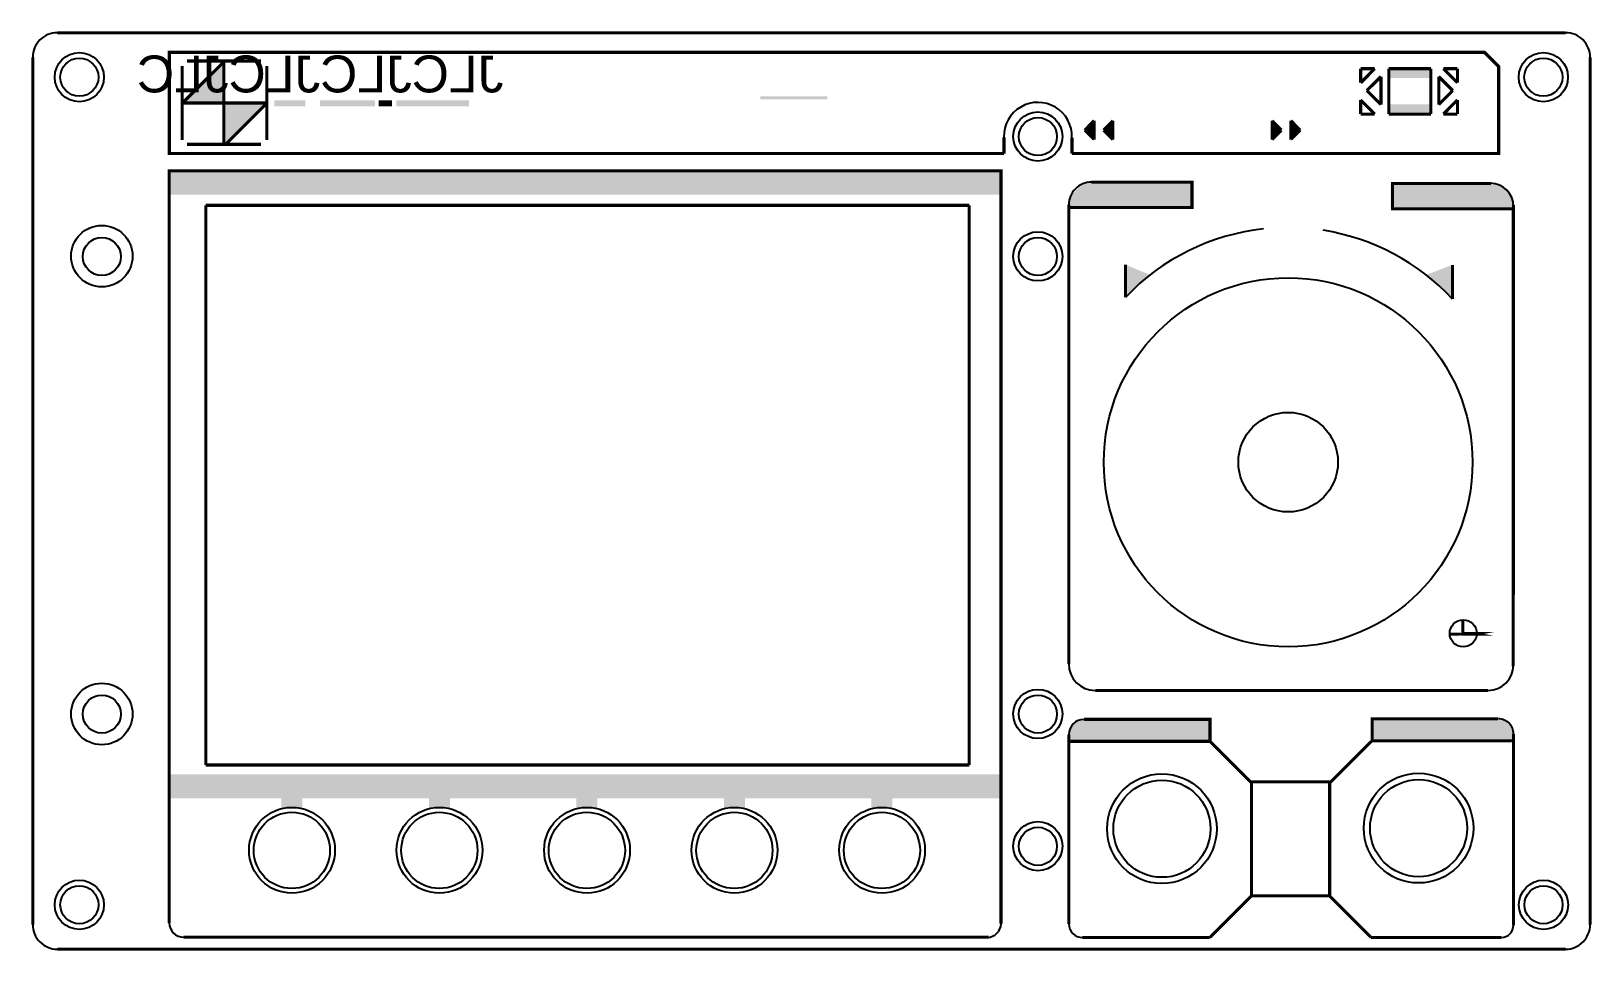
# Model space of a CAD drawing. Header units: millimetres. Extents: x 1 to 128, y 0 to 75.
import ezdxf

# ---------------------------------------------------------------- set-up
doc = ezdxf.new("R2010")
doc.units = ezdxf.units.MM
for name, color, linetype, true_color in [('BoardOutLine', 6, 'Continuous', 0xff00ff), ('Multi-Layer', 9, 'Continuous', 0xc0c0c0), ('TopSilkLayer', 40, 'Continuous', 0xffcc00)]:
    doc.layers.add(name, color=color, linetype=linetype, true_color=true_color)
doc.layers.add('BottomSilkLayer', color=7, linetype='Continuous')
doc.styles.get("Standard").update_dxf_attribs({"font": 'arial.ttf'})

msp = doc.modelspace()

# ---------------------------------------------------------------- hatches: boundary and pattern name
at = {"layer": 'TopSilkLayer'}
for points in [[(13.17, 69.39), (13.28, 69.52), (13.3, 69.52), (16.49, 72.6), (16.49, 69.38), (16.46, 69.35), (19.93, 69.35), (16.57, 65.99), (16.57, 69.24), (16.46, 69.35), (16.45, 69.35), (13.34, 69.28), (13.17, 69.39)], [(111.25, 72.14), (114.68, 72.14), (114.68, 71.37), (111.25, 71.37), (111.25, 72.14)], [(60.13, 69.9), (65.59, 69.9), (65.59, 69.65), (60.13, 69.65), (60.13, 69.9)], [(20.6, 69.57), (23.11, 69.57), (23.11, 69.07), (20.6, 69.07), (20.6, 69.57)], [(24.31, 69.57), (28.77, 69.57), (28.77, 69.07), (24.31, 69.07), (24.31, 69.57)], [(29.08, 69.57), (30.17, 69.57), (30.17, 69.07), (29.08, 69.07), (29.08, 69.57)], [(30.53, 69.57), (36.43, 69.57), (36.43, 69.07), (30.53, 69.07), (30.53, 69.57)], [(111.25, 69.23), (114.68, 69.23), (114.68, 68.46), (111.25, 68.46), (111.25, 69.23)], [(87.28, 67.91), (87.28, 66.38), (86.52, 67.14), (86.52, 67.14)], [(88.05, 67.14), (88.81, 67.91), (88.81, 66.38)], [(101.76, 66.38), (101.76, 67.91), (102.52, 67.14), (102.52, 67.14)], [(103.29, 66.34), (103.29, 67.86), (104.05, 67.1)], [(12.04, 63.84), (79.73, 63.84), (79.73, 61.91), (12.04, 61.91), (12.04, 63.84)], [(85.23, 60.84), (85.23, 60.9), (85.24, 60.97), (85.24, 61.03), (85.25, 61.1), (85.26, 61.16), (85.27, 61.22), (85.28, 61.29), (85.3, 61.35), (85.31, 61.41), (85.33, 61.48), (85.35, 61.54), (85.38, 61.6), (85.4, 61.66), (85.43, 61.72), (85.46, 61.78), (85.49, 61.83), (85.52, 61.89), (85.55, 61.95), (85.59, 62), (85.63, 62.05), (85.67, 62.11), (85.71, 62.16), (85.75, 62.21), (85.79, 62.25), (85.84, 62.3), (85.88, 62.35), (85.93, 62.39), (85.98, 62.43), (86.03, 62.47), (86.08, 62.51), (86.14, 62.55), (86.19, 62.58), (86.25, 62.62), (86.3, 62.65), (86.36, 62.68), (86.42, 62.71), (86.48, 62.74), (86.54, 62.76), (86.6, 62.78), (86.66, 62.81), (86.72, 62.82), (86.79, 62.84), (86.85, 62.86), (86.91, 62.87), (86.98, 62.88), (87.04, 62.89), (87.11, 62.9), (87.17, 62.9), (87.24, 62.91), (87.3, 62.91), (87.3, 62.91), (95.25, 62.91), (95.25, 60.85), (95.25, 60.85)], [(121.44, 60.73), (121.44, 60.79), (121.44, 60.86), (121.43, 60.92), (121.43, 60.99), (121.42, 61.05), (121.41, 61.11), (121.39, 61.18), (121.38, 61.24), (121.36, 61.3), (121.34, 61.37), (121.32, 61.43), (121.3, 61.49), (121.27, 61.55), (121.24, 61.61), (121.22, 61.67), (121.19, 61.72), (121.15, 61.78), (121.12, 61.84), (121.08, 61.89), (121.05, 61.94), (121.01, 62), (120.97, 62.05), (120.92, 62.1), (120.88, 62.14), (120.84, 62.19), (120.79, 62.24), (120.74, 62.28), (120.69, 62.32), (120.64, 62.36), (120.59, 62.4), (120.54, 62.44), (120.48, 62.47), (120.43, 62.51), (120.37, 62.54), (120.31, 62.57), (120.25, 62.6), (120.19, 62.63), (120.13, 62.65), (120.07, 62.67), (120.01, 62.7), (119.95, 62.71), (119.89, 62.73), (119.82, 62.75), (119.76, 62.76), (119.7, 62.77), (119.63, 62.78), (119.57, 62.79), (119.5, 62.79), (119.44, 62.8), (119.37, 62.8), (119.37, 62.8), (111.42, 62.8), (111.42, 60.74), (111.42, 60.74)], [(89.83, 56.21), (89.83, 53.55), (91.84, 55.37), (89.83, 56.21)], [(116.43, 56.19), (116.43, 53.41), (114.28, 55.37)], [(85.23, 17.46), (85.23, 18.01), (85.23, 18.06), (85.24, 18.11), (85.24, 18.16), (85.25, 18.21), (85.26, 18.26), (85.27, 18.31), (85.28, 18.36), (85.3, 18.41), (85.32, 18.45), (85.34, 18.5), (85.36, 18.55), (85.38, 18.59), (85.4, 18.64), (85.43, 18.68), (85.46, 18.72), (85.49, 18.76), (85.52, 18.8), (85.56, 18.84), (85.59, 18.88), (85.63, 18.91), (85.67, 18.95), (85.71, 18.98), (85.75, 19.01), (85.79, 19.04), (85.83, 19.06), (85.88, 19.09), (85.92, 19.11), (85.97, 19.13), (86.01, 19.15), (86.06, 19.17), (86.11, 19.19), (86.16, 19.2), (86.21, 19.21), (86.26, 19.22), (86.31, 19.23), (86.36, 19.23), (86.41, 19.24), (86.46, 19.24), (96.71, 19.24), (96.71, 17.46), (96.71, 17.46)], [(109.9, 17.5), (109.9, 19.28), (120.18, 19.28), (120.18, 19.28), (120.23, 19.28), (120.28, 19.27), (120.33, 19.27), (120.38, 19.26), (120.43, 19.25), (120.48, 19.24), (120.52, 19.23), (120.57, 19.21), (120.62, 19.19), (120.66, 19.18), (120.71, 19.15), (120.75, 19.13), (120.8, 19.11), (120.84, 19.08), (120.88, 19.05), (120.92, 19.02), (120.96, 18.99), (120.99, 18.96), (121.03, 18.93), (121.06, 18.89), (121.1, 18.85), (121.13, 18.81), (121.16, 18.77), (121.19, 18.73), (121.21, 18.69), (121.24, 18.65), (121.26, 18.6), (121.28, 18.56), (121.3, 18.51), (121.32, 18.47), (121.33, 18.42), (121.34, 18.37), (121.36, 18.32), (121.37, 18.27), (121.37, 18.23), (121.38, 18.18), (121.38, 18.13), (121.38, 18.08), (121.38, 17.5), (109.9, 17.5)], [(12.04, 14.76), (79.73, 14.76), (79.73, 12.83), (12.04, 12.83), (12.04, 14.76)], [(21.17, 12.9), (22.88, 12.9), (22.88, 11.99), (21.17, 11.99), (21.17, 12.9)], [(33.17, 12.9), (34.88, 12.9), (34.88, 11.99), (33.17, 11.99), (33.17, 12.9)], [(45.17, 12.9), (46.88, 12.9), (46.88, 11.99), (45.17, 11.99), (45.17, 12.9)], [(57.17, 12.9), (58.88, 12.9), (58.88, 11.99), (57.17, 11.99), (57.17, 12.9)], [(69.17, 12.9), (70.88, 12.9), (70.88, 11.99), (69.17, 11.99), (69.17, 12.9)]]:
    msp.add_hatch(color=256, dxfattribs=at).paths.add_polyline_path(points)

# ---------------------------------------------------------------- linework, layer by layer
at = {"layer": 'BoardOutLine', "const_width": 0.254}
for points in [[(2.94, 75.06), (2.94, 75.06), (6.61, 75.06)], [(6.61, 75.06), (6.61, 75.06), (122.17, 75.06)], [(122.17, 75.06), (122.17, 75.06), (125.64, 75.06)], [(0.94, 2.56), (0.94, 2.56), (0.94, 73.06)], [(127.64, 73.06), (127.64, 73.06), (127.64, 2.56)], [(15.02, 61.03), (15.02, 61.03), (77.12, 61.03)], [(15.02, 61.03), (15.02, 61.03), (15.02, 15.53)], [(77.12, 15.53), (77.12, 15.53), (77.12, 61.03)], [(15.02, 15.53), (15.02, 15.53), (77.12, 15.53)], [(125.64, 0.56), (125.64, 0.56), (2.94, 0.56)]]:
    msp.add_lwpolyline(points, dxfattribs=at)
at = {"layer": 'BoardOutLine'}
for centre, start, end in [((2.94, 73.06), 90, 180.0007), ((125.64, 73.06), 359.9993, 90), ((2.94, 2.56), 179.9993, 270), ((125.64, 2.56), 270, 0.0007)]:
    msp.add_arc(centre, 2, start, end, dxfattribs=at)
at = {"layer": 'Multi-Layer'}
for centre, radius in [((4.73, 71.45), 1.55), ((123.83, 71.45), 1.55), ((82.71, 66.62), 1.55), ((6.56, 56.87), 1.55), ((82.71, 56.87), 1.55), ((103.07, 40.15), 4.05), ((6.56, 19.67), 1.55), ((82.71, 19.67), 1.55), ((92.8, 10.35), 3.95), ((113.68, 10.4), 3.95), ((22.02, 8.59), 3.1), ((34.02, 8.59), 3.1), ((46.02, 8.59), 3.1), ((58.02, 8.59), 3.1), ((70.02, 8.59), 3.1), ((82.71, 8.92), 1.55), ((82.71, 8.92), 1.55), ((4.73, 4.17), 1.55), ((123.84, 4.17), 1.55)]:
    msp.add_circle(centre, radius, dxfattribs=at)
at = {"layer": 'TopSilkLayer', "const_width": 0.254}
for points in [[(74.6, 73.47), (12.05, 73.47), (12.05, 65.24), (21.56, 65.24)], [(13.09, 69.32), (13.09, 69.32), (16.54, 72.76)], [(13.09, 72.36), (13.09, 72.36), (13.09, 66.34)], [(13.48, 72.76), (13.48, 72.76), (19.5, 72.76)], [(16.49, 72.76), (16.49, 72.76), (16.49, 65.99)], [(19.99, 72.36), (19.99, 72.36), (19.99, 66.34)], [(74.31, 73.47), (119.04, 73.47), (120.19, 72.32), (120.19, 66)], [(108.97, 70.99), (108.97, 70.99), (110.11, 72.14)], [(108.97, 72.14), (108.97, 72.14), (108.97, 70.99)], [(108.97, 72.14), (108.97, 72.14), (110.11, 72.14)], [(110.62, 71.5), (110.62, 71.5), (109.47, 70.36)], [(110.62, 69.22), (110.62, 69.22), (110.62, 71.5)], [(111.25, 72.14), (111.25, 72.14), (111.25, 68.45)], [(111.25, 72.14), (111.25, 72.14), (114.68, 72.14)], [(114.68, 72.14), (114.68, 72.14), (114.68, 68.45)], [(115.32, 69.22), (115.32, 69.22), (115.32, 71.5)], [(115.32, 71.5), (115.32, 71.5), (116.46, 70.36)], [(115.7, 72.14), (115.7, 72.14), (116.84, 70.99)], [(116.84, 72.14), (116.84, 72.14), (115.7, 72.14)], [(116.84, 72.14), (116.84, 72.14), (116.84, 70.99)], [(110.62, 69.22), (110.62, 69.22), (109.47, 70.36)], [(115.32, 69.22), (115.32, 69.22), (116.46, 70.36)], [(13.09, 69.35), (13.09, 69.35), (19.99, 69.35)], [(16.49, 65.99), (16.63, 65.99), (19.99, 69.35)], [(108.97, 69.6), (108.97, 69.6), (110.11, 68.45)], [(108.97, 68.45), (108.97, 68.45), (108.97, 69.6)], [(108.97, 68.45), (108.97, 68.45), (110.11, 68.45)], [(111.25, 68.45), (111.25, 68.45), (114.68, 68.45)], [(115.7, 68.45), (115.7, 68.45), (116.84, 69.6)], [(116.84, 68.45), (116.84, 68.45), (115.7, 68.45)], [(116.84, 68.45), (116.84, 68.45), (116.84, 69.6)], [(86.52, 67.14), (86.52, 67.14), (87.28, 67.91)], [(87.28, 66.38), (87.28, 66.38), (87.28, 67.91)], [(88.05, 67.14), (88.05, 67.14), (88.81, 67.91)], [(88.81, 66.38), (88.81, 66.38), (88.81, 67.91)], [(101.76, 67.91), (101.76, 67.91), (101.76, 66.38)], [(101.76, 67.91), (101.76, 67.91), (102.52, 67.14)], [(103.29, 67.91), (103.29, 67.91), (103.29, 66.38)], [(103.29, 67.91), (103.29, 67.91), (104.05, 67.14)], [(13.48, 65.99), (13.48, 65.99), (19.5, 65.99)], [(79.95, 66.57), (79.95, 66.57), (79.95, 65.24)], [(85.48, 66.54), (85.48, 66.54), (85.48, 65.24)], [(85.48, 65.24), (120.19, 65.24), (120.19, 66)], [(87.28, 66.38), (87.28, 66.38), (86.52, 67.14)], [(88.81, 66.38), (88.81, 66.38), (88.05, 67.14)], [(102.52, 67.14), (102.52, 67.14), (101.76, 66.38)], [(104.05, 67.14), (104.05, 67.14), (103.29, 66.38)], [(21.56, 65.24), (21.56, 65.24), (75.86, 65.24)], [(79.95, 65.24), (79.95, 65.24), (75.86, 65.24)], [(79.71, 62.42), (79.71, 63.84), (12.04, 63.84), (12.04, 62.47)], [(12.04, 61.25), (12.04, 62.58), (12.07, 62.61)], [(79.71, 62.42), (79.71, 62.42), (79.71, 61.23)], [(87.06, 62.91), (95.25, 62.91), (95.25, 60.85), (85.23, 60.85), (85.23, 60.79)], [(119.56, 62.81), (111.55, 62.81), (111.55, 60.75), (121.39, 60.75), (121.39, 60.69)], [(12.04, 2.69), (12.04, 2.69), (12.04, 61.47)], [(79.71, 10.82), (79.71, 10.82), (79.71, 61.42)], [(85.23, 60.19), (85.23, 60.19), (85.23, 61.08)], [(121.39, 60.75), (121.39, 60.75), (121.4, 61.07)], [(85.23, 60.19), (85.23, 60.19), (85.22, 23.75)], [(121.38, 23.56), (121.38, 23.56), (121.39, 60.75)], [(89.83, 53.55), (89.83, 53.55), (89.83, 56.21)], [(116.43, 53.41), (116.43, 53.41), (116.43, 56.19)], [(116.26, 26.17), (118.4, 26.17), (118.29, 26.19), (118.4, 26.21), (117.28, 26.21), (117.28, 27.26)], [(87.38, 21.59), (87.38, 21.59), (119.32, 21.59)], [(86.46, 19.24), (96.71, 19.24), (96.71, 17.46), (85.23, 17.46), (85.23, 17.4)], [(120.15, 19.28), (109.9, 19.28), (109.9, 17.5), (121.38, 17.5), (121.38, 17.44)], [(85.23, 17.25), (85.23, 17.25), (85.23, 18.01)], [(121.4, 4.6), (121.4, 4.6), (121.4, 18.06)], [(85.23, 17.4), (85.23, 17.4), (85.23, 4.7)], [(96.71, 17.46), (100.08, 14.09), (100.08, 4.89), (96.69, 1.51)], [(109.82, 1.51), (106.45, 4.87), (106.45, 14.07), (109.83, 17.46)], [(100.01, 14.16), (100.01, 14.16), (106.45, 14.16)], [(79.71, 9.8), (79.71, 9.8), (79.71, 10.82)], [(79.71, 9.8), (79.71, 9.8), (79.71, 2.64)], [(85.23, 4.7), (85.23, 4.7), (85.23, 2.61)], [(100.08, 4.89), (100.08, 4.89), (106.45, 4.89)], [(121.4, 4.6), (121.4, 4.6), (121.4, 2.51)], [(78.7, 1.53), (78.7, 1.53), (13.21, 1.53)], [(89.93, 1.51), (89.93, 1.51), (86.33, 1.51)], [(89.8, 1.51), (89.8, 1.51), (96.69, 1.51)], [(109.82, 1.51), (109.82, 1.51), (117.22, 1.51)], [(117, 1.51), (117, 1.51), (120.4, 1.51)]]:
    msp.add_lwpolyline(points, dxfattribs=at)
at = {"layer": 'TopSilkLayer'}
for centre, radius in [((4.73, 71.45), 2), ((123.83, 71.45), 2), ((123.83, 71.45), 2), ((82.71, 66.63), 2), ((6.56, 56.9), 2.5), ((82.71, 56.88), 2), ((103.07, 40.14), 15), ((117.31, 26.23), 1.1), ((6.56, 19.68), 2.5), ((82.71, 19.68), 2), ((92.8, 10.35), 4.46), ((113.68, 10.4), 4.46), ((22.03, 8.6), 3.49), ((34.03, 8.6), 3.49), ((46.03, 8.6), 3.49), ((58.03, 8.6), 3.49), ((70.03, 8.6), 3.49), ((82.71, 8.93), 2), ((4.73, 4.17), 2), ((123.84, 4.17), 2), ((123.84, 4.17), 2)]:
    msp.add_circle(centre, radius, dxfattribs=at)
for centre, radius, start, end in [((82.71, 66.63), 2.77, 358.1725, 181.1936), ((87.06, 61.08), 1.83, 90, 180.0016), ((119.52, 60.94), 1.88, 0, 90), ((103.07, 40.95), 18.28, 96.2822, 136.4394), ((103.08, 40.95), 18.27, 42.9965, 81.0816), ((87.38, 23.75), 2.16, 180, 270), ((119.32, 23.66), 2.07, 270, 0), ((86.46, 18.01), 1.23, 90, 179.9941), ((120.18, 18.06), 1.22, 359.9952, 90), ((13.21, 2.69), 1.16, 180, 270), ((78.59, 2.64), 1.12, 270, 0), ((86.33, 2.61), 1.1, 179.9974, 270), ((120.4, 2.51), 1, 270, 0)]:
    msp.add_arc(centre, radius, start, end, dxfattribs=at)

# ---------------------------------------------------------------- texts
at = {"layer": 'BottomSilkLayer', "text_generation_flag": 2}
msp.add_text('JLCJLCJLCJLC', height=3, dxfattribs=at).set_placement((39.23, 70.21))

doc.saveas('drawing.dxf')
